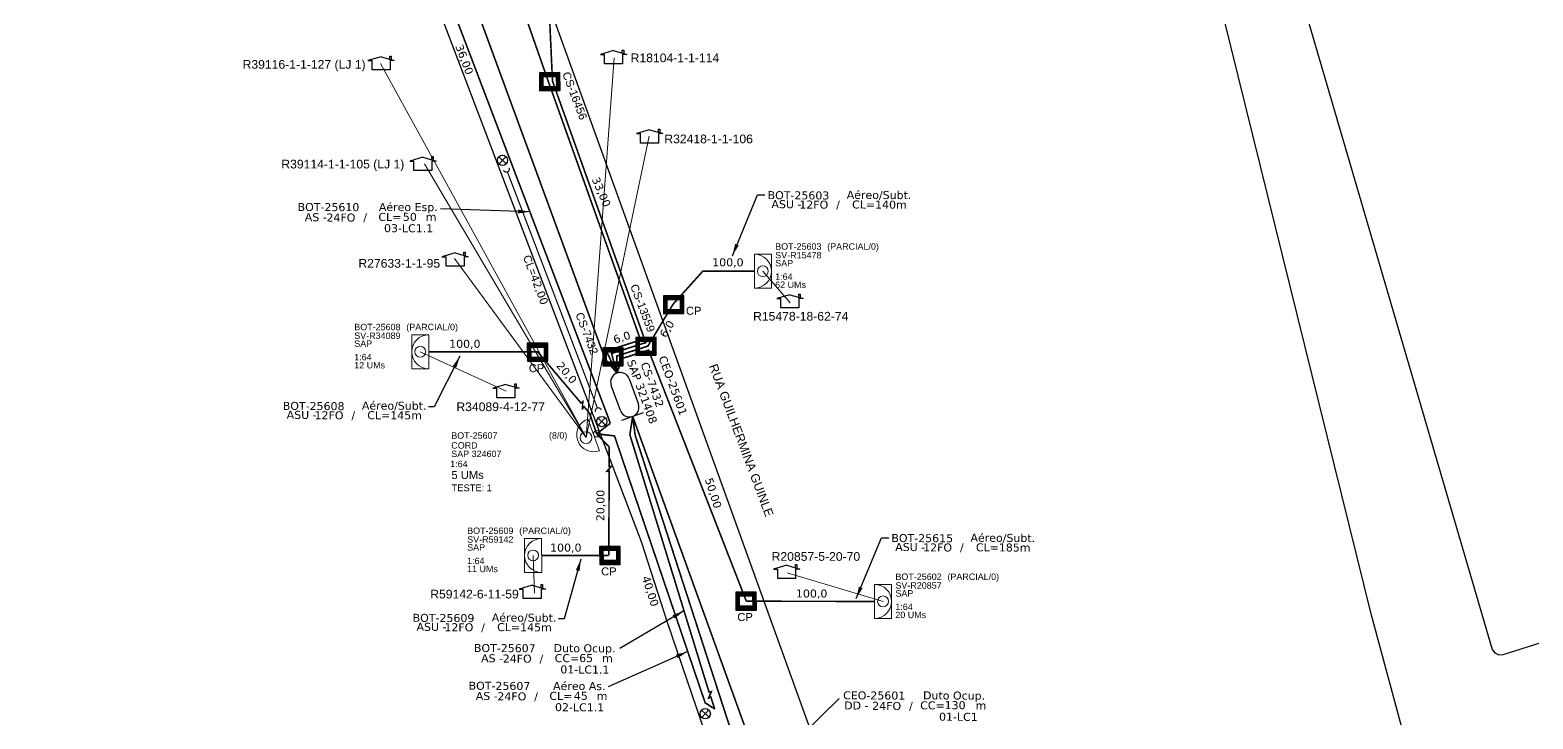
# Model space of a CAD drawing. Header units: millimetres. Extents: x 588718 to 589579, y 9715374 to 9716002.
# Drawn here: x 589070.6 to 589258.4, y 9715692.7 to 9715778.9 of the extents above; entities that cross this region are included whole.
import ezdxf
from ezdxf.enums import TextEntityAlignment as Align

# ---------------------------------------------------------------- set-up
doc = ezdxf.new("R2010")
doc.units = ezdxf.units.MM
for name, color, linetype in [('10.1-Caixas Subterrâneas', 5, 'Continuous'), ('20.4-CEOS', 1, 'Continuous'), ('20.5-CEO', 1, 'Continuous'), ('CAP a instalar', 1, 'Continuous'), ('celulas gpon', 7, 'Continuous'), ('DROP DE CLIENTE', 140, 'Continuous'), ('label_cabos', 7, 'Continuous'), ('locais legendas', 7, 'Continuous'), ('QUADRA', 7, 'Continuous'), ('Subida Lateral', 5, 'Continuous'), ('surveys', 7, 'Continuous'), ('surveys legendas', 7, 'Continuous')]:
    doc.layers.add(name, color=color, linetype=linetype)
for name, color, linetype, lineweight in [("20.0-LEGENDA DOS CDO'S", 1, 'Continuous', 0), ('20.1-CDO_INTERIOR', 1, 'Continuous', 0), ('20.2-CDO_POSTE', 1, 'Continuous', 5), ('20.6-CORDOALHA_SUPORTE', 7, 'Continuous', 25), ('CORDOALHA_SUPORTE', 7, 'Continuous', 25), ('Segmento Logradouro Texto', 238, 'Continuous', 0)]:
    doc.layers.add(name, color=color, linetype=linetype, lineweight=lineweight)
doc.styles.add('ARIAL', font='arial.ttf')
doc.styles.add('DIGICADE', font='arial.ttf')
doc.styles.add('ROMANS', font='arial.ttf')
doc.styles.add('siredit', font='verdana.ttf')
doc.styles.get("Standard").update_dxf_attribs({"font": 'arial.ttf'})
doc.linetypes.add('FENCELINE1', pattern='A,0.25,-0.1,[133,ltypeshp.shx,S=0.1,R=0,X=-0.1,Y=0],-0.1,1', length=1.45)
doc.dimstyles.new('ISO-25', dxfattribs={"dimtxt": 2.5, "dimasz": 2.5, "dimexe": 1.25, "dimexo": 0.625, "dimtad": 1, "dimtxsty": 'Standard', "dimcen": 2.5, "dimadec": 0, "dimazin": 0, "dimtfac": 1, "dimtmove": 0, "dimatfit": 3, "dimfxl": 0, "dimarcsym": 0})

# ---------------------------------------------------------------- blocks, each defined once
blk = doc.blocks.new('SURVEY_SURVEY')
for p, q in [((0, 0.0000152), (-0.0000151, 0.0000108)), ((-0.0000151, 0.0000108), (-0.0000104, 0.0000108)), ((-0.0000103, 0), (-0.0000103, 0.0000108)), ((0.0000103, 0), (-0.0000103, 0)), ((0, 0.0000152), (0.0000151, 0.0000108)), ((0.0000101, 0.0000159), (0.0000117, 0.0000159)), ((0.0000101, 0.0000123), (0.0000101, 0.0000159)), ((0.0000151, 0.0000108), (0.0000103, 0.0000108)), ((0.0000103, 0.0000108), (0.0000103, 0)), ((0.0000117, 0.0000159), (0.0000117, 0.0000119))]:
    blk.add_line(p, q)
blk = doc.blocks.new('CDOI_CT_ESQ')
at = {"layer": '20.1-CDO_INTERIOR', "color": 8, "lineweight": 18}
blk.add_lwpolyline([(-2.12, -2.13), (-2.12, 2.12), (0, 2.12), (0.01, -2.13)], close=True, dxfattribs=at)
blk.add_circle((-1.06, 0), 0.68, dxfattribs=at)
blk.add_arc((0.01, 0), 2.13, 90.0276, 270.0276, dxfattribs=at)
at = {"layer": "20.0-LEGENDA DOS CDO'S", "color": 8, "style": 'ARIAL'}
for tag, p in [('CDO_N', (-9.3, 2.69)), ('SURVEY', (-9.3, 1.6)), ('SAP', (-9.3, 0.61)), ('1:XX', (-9.31, -1.08)), ('UMS', (-9.31, -2.09))]:
    blk.add_attdef(tag, p, '', height=0.8, rotation=359.9724, dxfattribs=at)
blk.add_attdef('FIBRAS_UTILIZADAS', text='', height=0.8, rotation=359.9724, dxfattribs=at).set_placement((-1.59, 2.69), align=Align.CENTER)
blk = doc.blocks.new('CDOI_CT_DRT')
at = {"layer": '20.1-CDO_INTERIOR', "color": 8, "lineweight": 18}
blk.add_lwpolyline([(2.13, -2.13), (2.13, 2.12), (0, 2.12), (0, -2.13)], close=True, dxfattribs=at)
blk.add_circle((1.06, 0), 0.68, dxfattribs=at)
blk.add_arc((0, 0), 2.13, 269.9724, 89.9724, dxfattribs=at)
at = {"layer": "20.0-LEGENDA DOS CDO'S", "color": 8, "style": 'ARIAL'}
for tag, p in [('SURVEY', (2.61, 1.6)), ('CDO_N', (2.61, 2.69)), ('SAP', (2.61, 0.61)), ('1:XX', (2.6, -1.08)), ('UMS', (2.6, -2.09))]:
    blk.add_attdef(tag, p, '', height=0.8, rotation=359.9724, dxfattribs=at)
blk.add_attdef('FIBRAS_UTILIZADAS', text='', height=0.8, rotation=359.9724, dxfattribs=at).set_placement((10.32, 2.69), align=Align.CENTER)
blk = doc.blocks.new('*U7')
at = {"color": 0}
blk.add_line((2.14, -0.58), (-2.1, -0.68), dxfattribs=at)
for centre, radius in [((0, 0.38), 0.733), ((0.03, -1.03), 0.393)]:
    blk.add_circle(centre, radius, dxfattribs=at)
blk.add_arc((0.02, -0.63), 2.12, 1.3782, 181.3782, dxfattribs=at)
blk = doc.blocks.new('Inst CDOE-8 CAIXA DIST OPT CDOE 48F_8D C_SPL OPTAP')
at = {"layer": "20.0-LEGENDA DOS CDO'S", "color": 0, "style": 'ARIAL'}
for tag, p, height in [('FID', (0.12, 5.25), 0.8), ('SAP', (0.12, 2.96), 0.8), ('CORDOALHA', (0.12, 4.02), 0.8), ('1:XX', (-0.01, 1.7), 0.8), ('UMS', (0.14, 0.22), 1)]:
    blk.add_attdef(tag, p, '', height=height, rotation=0.118, dxfattribs=at)
at = {"layer": "20.0-LEGENDA DOS CDO'S", "color": 0}
for tag, p, style, flags in [('ID_ATIVIDADE', (0.12, 6.47), 'ARIAL', 3), ('FATOR', (7.92, 6.47), 'ARIAL', 1), ('QTDE', (0.23, -0.97), 'DIGICADE', 3)]:
    blk.add_attdef(tag, p, '', height=0.8, rotation=0.118, dxfattribs=dict(at, style=style, flags=flags))
at = {"layer": "20.0-LEGENDA DOS CDO'S", "color": 0, "style": 'ARIAL'}
blk.add_attdef('FIBRAS_UTILIZADAS', text='', height=0.8, rotation=0.118, dxfattribs=at).set_placement((13.48, 5.26), align=Align.CENTER)
blk = doc.blocks.new('Teste  FTTH')
at = {"color": 0, "lineweight": 0, "style": 'ROMANS'}
for tag, p in [('TESTE', (-2.3, -0.29)), ('QTDE', (0.21, -0.29))]:
    blk.add_attdef(tag, p, '', height=0.48, dxfattribs=at)
for tag, p, flags in [('FID', (-2.23, -1.25), 1), ('FATOR', (-2.23, -2.03), 3), ('ID_ATIVIDADE', (-2.23, -2.72), 3)]:
    blk.add_attdef(tag, p, '', height=0.48, dxfattribs=dict(at, flags=flags))
blk = doc.blocks.new('*U18')
at = {"layer": '20.5-CEO'}
for p, q in [((-1.56, 1.26), (1.8, 1.26)), ((1.8, -1.13), (-1.56, -1.13))]:
    blk.add_line(p, q, dxfattribs=at)
blk.add_lwpolyline([(3, -1.38), (3, 1.51)], dxfattribs=at)
for centre, start, end in [((-1.56, 0.07), 90, 270), ((1.8, 0.07), 270, 90)]:
    blk.add_arc(centre, 1.2, start, end, dxfattribs=at)
at = {"layer": '20.5-CEO', "color": 7, "style": 'siredit'}
for tag, p in [('LOCAL', (0.12, 4.23)), ('FID', (0.11, 5.61)), ('SAP', (0.12, 2.97)), ('FIBRAS_RESERVA', (0.12, -1.94))]:
    blk.add_attdef(tag, text='', height=1.01, dxfattribs=at).set_placement(p, align=Align.TOP_CENTER)
for tag, flags, p in [('ID_ATIVIDADE', 3, (0.11, -3.51)), ('FATOR', 1, (0.11, -4.82))]:
    blk.add_attdef(tag, text='', height=1.01, dxfattribs=dict(at, flags=flags)).set_placement(p, align=Align.TOP_CENTER)
at = {"layer": '20.5-CEO', "color": 7, "style": 'siredit', "flags": 3}
blk.add_attdef('QTDE', (-4.88, -7.06), '', height=1.01, dxfattribs=at)
blk = doc.blocks.new('*X0')
at = {"color": 0, "linetype": 'Continuous'}
for p, q in [((-1.25, 0.34099), (-0.49099, 1.1)), ((-1.25, 0.517767), (-0.667767, 1.1)), ((-1.25, 0.694544), (-0.844544, 1.1)), ((-1.25, 0.87132), (-1.02132, 1.1)), ((-1.25, 1.048097), (-1.198097, 1.1)), ((-1.25, 0.164214), (-0.8035, 0.610714)), ((-1.25, -0.012563), (-0.8035, 0.433937)), ((-1.25, -0.18934), (-0.8035, 0.25716)), ((-1.25, -0.366117), (-0.8035, 0.080383)), ((-0.789214, 0.625), (-0.314214, 1.1)), ((-0.612437, 0.625), (-0.137437, 1.1)), ((-0.43566, 0.625), (0.03934, 1.1)), ((-0.258883, 0.625), (0.216117, 1.1)), ((-0.082107, 0.625), (0.392893, 1.1)), ((0.09467, 0.625), (0.56967, 1.1)), ((0.271447, 0.625), (0.746447, 1.1)), ((0.448223, 0.625), (0.923223, 1.1)), ((0.625, 0.625), (1.1, 1.1)), ((0.801777, 0.625), (1.25, 1.073223)), ((0.8035, 0.449947), (1.25, 0.896447)), ((0.8035, 0.27317), (1.25, 0.71967)), ((0.8035, 0.096393), (1.25, 0.542893)), ((0.8035, -0.080383), (1.25, 0.366117)), ((0.8035, -0.25716), (1.25, 0.18934)), ((0.8035, -0.433937), (1.25, 0.012563)), ((-1.25, -0.542893), (-0.8035, -0.096393)), ((-1.25, -0.71967), (-0.8035, -0.27317)), ((-1.25, -0.896447), (-0.8035, -0.449947)), ((-1.25, -1.073223), (-0.801777, -0.625)), ((-1.1, -1.1), (-0.625, -0.625)), ((-0.923223, -1.1), (-0.448223, -0.625)), ((-0.746447, -1.1), (-0.271447, -0.625)), ((-0.56967, -1.1), (-0.09467, -0.625)), ((-0.392893, -1.1), (0.082107, -0.625)), ((-0.216117, -1.1), (0.258883, -0.625)), ((-0.03934, -1.1), (0.43566, -0.625)), ((0.137437, -1.1), (0.612437, -0.625)), ((0.314214, -1.1), (0.789214, -0.625)), ((0.49099, -1.1), (1.25, -0.34099)), ((0.667767, -1.1), (1.25, -0.517767)), ((0.8035, -0.610714), (1.25, -0.164214)), ((0.844544, -1.1), (1.25, -0.694544)), ((1.02132, -1.1), (1.25, -0.87132)), ((1.198097, -1.1), (1.25, -1.048097))]:
    blk.add_line(p, q, dxfattribs=at)
blk = doc.blocks.new('MANHOLE_MQ')
at = {"color": 0, "linetype": 'Continuous'}
for p, q in [((0.00000623, 0.00000569), (-0.00000627, 0.00000569)), ((-0.00000627, 0.00000569), (-0.00000627, -0.00000531)), ((-0.00000404, 0.00000331), (0.00000399, 0.00000331)), ((-0.00000404, -0.00000294), (-0.00000404, 0.00000331)), ((0.00000399, 0.00000331), (0.00000399, -0.00000294)), ((0.00000623, -0.00000531), (0.00000623, 0.00000569)), ((-0.00000627, -0.00000531), (0.00000623, -0.00000531)), ((0.00000399, -0.00000294), (-0.00000404, -0.00000294)), ((0.00000399, -0.00000294), (0.00000399, -0.00000294))]:
    blk.add_line(p, q, dxfattribs=at)
at = {"color": 0, "linetype": 'Continuous', "xscale": 5e-06, "yscale": 5e-06, "zscale": 1e-05}
blk.add_blockref('*X0', (-0.00000002, 0.00000019), dxfattribs=at)
blk = doc.blocks.new('A$C7D267BC9')
at = {"color": 1}
for p, q in [((1.49, 2.26), (2.67, 1.17)), ((2.63, 2.3), (1.53, 1.13))]:
    blk.add_line(p, q, dxfattribs=at)
blk.add_circle((2.08, 1.72), 0.803, dxfattribs=at)
blk = doc.blocks.new('Inst CB DT OCUP CFOA-SM-DD-G-24')
at = {"layer": 'label_cabos', "color": 0, "style": 'siredit'}
for tag, flags, p in [('ID_ATIVIDADE', 3, (1.31, 2.67)), ('FATOR', 1, (11.56, 2.55))]:
    blk.add_attdef(tag, text='', height=1, rotation=359.69, dxfattribs=dict(at, flags=flags)).set_placement(p, align=Align.MIDDLE_CENTER)
for tag, p in [('TIPO_CABO', (1.11, 0)), ('DESTINO_CABO', (3.13, 1.26)), ('CABO', (4.69, -0.05)), ('/', (7.71, -0.05)), ('LANCE', (10.41, 0.02)), ('TIPO_CABO', (13.11, 1.24)), ('UND', (16.46, 0)), ('FID', (13.65, -1.41))]:
    blk.add_attdef(tag, text='', height=1, rotation=359.69, dxfattribs=at).set_placement(p, align=Align.MIDDLE_CENTER)
blk.add_attdef('QTDE', (11.93, -0.45), '', height=1, rotation=359.69, dxfattribs=at)
blk = doc.blocks.new('LEGENDA DOS CABOS')
at = {"layer": 'label_cabos', "color": 0, "style": 'siredit'}
for tag, p in [('ID', (4.24, 1.63)), ('XX', (14.31, 1.67)), ('TIPO_CABO', (2.74, 0.52)), ('CABO', (6.16, 0.47)), ('/', (9.19, 0.47)), ('METROS', (14.36, 0.47))]:
    blk.add_attdef(tag, text='', height=1, rotation=359.69, dxfattribs=at).set_placement(p, align=Align.MIDDLE_CENTER)
blk = doc.blocks.new('Inst CB ESP CFOA-SM-AS-80-TS-24')
at = {"layer": 'label_cabos', "color": 0, "style": 'siredit'}
for tag, flags, p in [('ID_ATIVIDADE', 3, (1.31, 2.67)), ('FATOR', 1, (11.56, 2.55))]:
    blk.add_attdef(tag, text='', height=1, rotation=359.69, dxfattribs=dict(at, flags=flags)).set_placement(p, align=Align.MIDDLE_CENTER)
for tag, p in [('TIPO_CABO', (1.76, 0)), ('DESTINO_CABO', (3.13, 1.26)), ('CABO', (4.69, -0.05)), ('/', (7.71, -0.05)), ('LANCE', (10.81, 0)), ('TIPO_CABO', (13.11, 1.24)), ('UND', (15.96, 0)), ('FID', (13.15, -1.41))]:
    blk.add_attdef(tag, text='', height=1, rotation=359.69, dxfattribs=at).set_placement(p, align=Align.MIDDLE_CENTER)
blk.add_attdef('QTDE', (12.43, -0.47), '', height=1, rotation=359.69, dxfattribs=at)
blk = doc.blocks.new('Inst CB AS CFOA-SM-AS-80-TS-24')
at = {"layer": 'label_cabos', "color": 0, "style": 'siredit'}
for tag, flags, p in [('ID_ATIVIDADE', 3, (1.31, 2.67)), ('FATOR', 1, (11.56, 2.55))]:
    blk.add_attdef(tag, text='', height=1, rotation=359.69, dxfattribs=dict(at, flags=flags)).set_placement(p, align=Align.MIDDLE_CENTER)
for tag, p in [('TIPO_CABO', (1.76, 0)), ('DESTINO_CABO', (3.13, 1.26)), ('CABO', (4.69, -0.05)), ('/', (7.71, -0.05)), ('LANCE', (10.81, 0)), ('TIPO_CABO', (13.11, 1.24)), ('UND', (15.96, 0)), ('FID', (13.15, -1.41))]:
    blk.add_attdef(tag, text='', height=1, rotation=359.69, dxfattribs=at).set_placement(p, align=Align.MIDDLE_CENTER)
blk.add_attdef('QTDE', (12.43, -0.47), '', height=1, rotation=359.69, dxfattribs=at)
blk = doc.blocks.new('Inst CORD ALUMINIO 4.8 MM 3F(sem recursos)')
at = {"layer": '20.6-CORDOALHA_SUPORTE', "color": 0, "lineweight": 0, "style": 'ROMANS'}
blk.add_attdef('LANCE', text='', height=1, dxfattribs=at).set_placement((-0.54, -2.21), align=Align.RIGHT)
at = {"layer": '20.6-CORDOALHA_SUPORTE', "color": 0, "style": 'siredit'}
blk.add_attdef('QTDE', (-0.54, -2.21), '', height=1, rotation=359.69, dxfattribs=at)
at = {"layer": '20.6-CORDOALHA_SUPORTE', "color": 0, "lineweight": 0, "style": 'ROMANS'}
for tag, p, flags in [('FATOR', (-5.2, -4.44), 3), ('ID_ATIVIDADE', (-5.2, -6.67), 3), ('FID', (-5.2, -8.9), 1)]:
    blk.add_attdef(tag, p, '', height=1, dxfattribs=dict(at, flags=flags))
blk = doc.blocks.new('Inst CB DT OCUP CFOA-SM-AS-80-TS-24')
at = {"layer": 'label_cabos', "color": 0, "style": 'siredit'}
for tag, flags, p in [('ID_ATIVIDADE', 3, (1.31, 2.67)), ('FATOR', 1, (11.56, 2.55))]:
    blk.add_attdef(tag, text='', height=1, rotation=359.69, dxfattribs=dict(at, flags=flags)).set_placement(p, align=Align.MIDDLE_CENTER)
for tag, p in [('TIPO_CABO', (1.76, 0)), ('DESTINO_CABO', (3.13, 1.26)), ('CABO', (4.69, -0.05)), ('/', (7.71, -0.05)), ('LANCE', (10.91, 0)), ('TIPO_CABO', (13.11, 1.24)), ('UND', (15.96, 0)), ('FID', (13.15, -1.41))]:
    blk.add_attdef(tag, text='', height=1, rotation=359.69, dxfattribs=at).set_placement(p, align=Align.MIDDLE_CENTER)
blk.add_attdef('QTDE', (12.43, -0.47), '', height=1, rotation=359.69, dxfattribs=at)

msp = doc.modelspace()

# ---------------------------------------------------------------- linework, layer by layer
at = {"layer": 'CAP a instalar', "color": 8, "ltscale": 5, "const_width": 0.2}
for points in [[(589142.42, 9715737.77), (589097.39, 9715860.44)], [(589135.28, 9715772.6), (589119.77, 9715816.96), (589128.89, 9715820.09)], [(589143.9, 9715735.98), (589143.23, 9715738.44), (589147.51, 9715739.8), (589135.85, 9715772.51), (589135.17, 9715787.29)], [(589143.9, 9715735.98), (589142.58, 9715738.76), (589146.86, 9715740.12), (589135.28, 9715772.6)], [(589143.9, 9715735.98), (589143.88, 9715738.12), (589147.77, 9715739.36), (589150.92, 9715744.6), (589154.64, 9715748.73), (589161.08, 9715748.73)], [(589139.1, 9715732.61), (589133.99, 9715738.66), (589120.39, 9715738.66)], [(589143.9, 9715735.98), (589144.55, 9715737.81), (589147.85, 9715738.86), (589160.08, 9715707.45)], [(589143.9, 9715735.98), (589142.42, 9715737.77)], [(589140.48, 9715730.97), (589140.13, 9715731.39)], [(589141.37, 9715728.39), (589140.48, 9715730.97)], [(589145.87, 9715730.58), (589146.18, 9715728.23)], [(589141.37, 9715728.39), (589142.94, 9715726.74)], [(589146.18, 9715728.23), (589158.36, 9715690.65)], [(589142.93, 9715724.82), (589142.94, 9715726.74)], [(589142.89, 9715713.18), (589142.93, 9715723.22)], [(589142.89, 9715713.18), (589134.49, 9715713.18)], [(589160.08, 9715707.45), (589160.08, 9715707.45), (589176.1, 9715707.43)]]:
    msp.add_lwpolyline(points, dxfattribs=at)
at = {"layer": 'CAP a instalar', "linetype": 'FENCELINE1', "ltscale": 3, "const_width": 0.2}
for points in [[(589142.82, 9715730.43), (589130.41, 9715763.03), (589120.77, 9715788.38), (589111.62, 9715812.73), (589104.44, 9715832.22), (589095.72, 9715855.2)], [(589156.14, 9715693.97), (589154.93, 9715694.75), (589143.6, 9715728.13)], [(589145.52, 9715728.28), (589155.28, 9715696.52)]]:
    msp.add_lwpolyline(points, dxfattribs=at)
at = {"layer": 'CAP a instalar', "ltscale": 5, "const_width": 0.2}
for points in [[(589143.07, 9715729.7), (589141.37, 9715728.39)], [(589145.87, 9715730.58), (589164.52, 9715678.96), (589177.25, 9715655.21)], [(589141.37, 9715728.39), (589143.6, 9715728.13)]]:
    msp.add_lwpolyline(points, dxfattribs=at)
at = {"layer": 'CAP a instalar', "linetype": 'FENCELINE1', "ltscale": 5, "const_width": 0.2}
for points in [[(589143.07, 9715729.7), (589142.82, 9715730.43)], [(589145.87, 9715730.58), (589145.52, 9715728.28)], [(589155.79, 9715695), (589156.14, 9715693.97)]]:
    msp.add_lwpolyline(points, dxfattribs=at)
at = {"layer": 'CORDOALHA_SUPORTE', "ltscale": 5, "const_width": 0.15}
for points in [[(589129.72, 9715761.35, 1), (589130.42, 9715761.65)], [(589141.22, 9715731.15, -1), (589141.94, 9715731.38)]]:
    msp.add_lwpolyline(points, format="xyb", dxfattribs=at)
msp.add_lwpolyline([(589141.46, 9715731.63), (589130.22, 9715761.15)], dxfattribs=at)
at = {"layer": 'DROP DE CLIENTE', "lineweight": 0}
for points in [[(589114.35, 9715774.7), (589140.05, 9715727.91)], [(589143.57, 9715775.42), (589140.05, 9715727.91), (589147.93, 9715765.62)], [(589119.84, 9715762.15), (589140.05, 9715727.91), (589123.59, 9715750.3)], [(589162.14, 9715748.73), (589165.54, 9715744.78)], [(589119.33, 9715738.66), (589130.07, 9715733.74)], [(589133.43, 9715713.18), (589133.61, 9715708.46)], [(589177.17, 9715707.43), (589165.2, 9715711.02)]]:
    msp.add_lwpolyline(points, dxfattribs=at)
at = {"layer": 'QUADRA'}
for points in [[(589258.72, 9715991.52), (589255.64, 9715991.64), (589253.74, 9715991.58), (589198.28, 9715989.43), (589193.97, 9715989.48), (589181.19, 9715988.7), (589180.71, 9715988.45), (589180.41, 9715988.03), (589180.39, 9715987.52), (589195.25, 9715916.92), (589206.4, 9715869.78), (589212.01, 9715845.43), (589224.96, 9715798.3), (589253.31, 9715701.41), (589253.62, 9715700.98), (589254.11, 9715700.76), (589254.66, 9715700.79), (589290.47, 9715712.08)], [(589258.72, 9715991.52), (589255.64, 9715991.64), (589253.74, 9715991.58), (589198.28, 9715989.43), (589193.97, 9715989.48), (589181.19, 9715988.7), (589180.71, 9715988.45), (589180.41, 9715988.03), (589180.39, 9715987.52), (589195.25, 9715916.92), (589206.4, 9715869.78), (589212.01, 9715845.43), (589224.96, 9715798.3), (589253.31, 9715701.41), (589253.62, 9715700.98), (589254.11, 9715700.76), (589254.66, 9715700.79), (589290.47, 9715712.08)], [(589163.62, 9715665.45), (589150.21, 9715704.8), (589146.97, 9715714.87), (589113.79, 9715802.22)]]:
    msp.add_lwpolyline(points, dxfattribs=at)
msp.add_lwpolyline([(589070.56, 9715969.97), (589089.89, 9715903.11), (589127.01, 9715805.26), (589179.34, 9715660.12), (589179.68, 9715659.71), (589180.18, 9715659.52), (589180.72, 9715659.59), (589243.64, 9715683.63), (589243.93, 9715684.06), (589243.93, 9715684.57), (589238.23, 9715705.72), (589206.73, 9715833.24), (589180.6, 9715922.18), (589170.61, 9715964.17), (589166.88, 9715978.35), (589166.47, 9715978.7), (589165.93, 9715978.8), (589135.02, 9715975.99), (589109.76, 9715974.22), (589088.59, 9715972.48), (589071.38, 9715970.99), (589070.85, 9715970.9), (589070.56, 9715969.97)], close=True, dxfattribs=at)
msp.add_lwpolyline([(589070.56, 9715969.97), (589089.89, 9715903.11), (589127.01, 9715805.26), (589179.34, 9715660.12), (589179.68, 9715659.71), (589180.18, 9715659.52), (589180.72, 9715659.59), (589243.64, 9715683.63), (589243.93, 9715684.06), (589243.93, 9715684.57), (589238.23, 9715705.72), (589206.73, 9715833.24), (589180.6, 9715922.18), (589170.61, 9715964.17), (589166.88, 9715978.35), (589166.47, 9715978.7), (589165.93, 9715978.8), (589135.02, 9715975.99), (589109.76, 9715974.22), (589088.59, 9715972.48), (589071.38, 9715970.99), (589070.85, 9715970.9), (589070.56, 9715969.97)], close=True, dxfattribs=at)
at = {"layer": 'Subida Lateral', "color": 5, "const_width": 0.2}
for points in [[(589139.1, 9715732.61), (589139.42, 9715732.23), (589139.63, 9715732.41), (589139.61, 9715731.57), (589139.81, 9715731.76), (589140.13, 9715731.39)], [(589142.93, 9715724.82), (589142.93, 9715724.32), (589143.21, 9715724.32), (589142.65, 9715723.7), (589142.93, 9715723.71), (589142.93, 9715723.22)], [(589155.28, 9715696.52), (589155.44, 9715696.05), (589155.7, 9715696.14), (589155.37, 9715695.36), (589155.63, 9715695.47), (589155.79, 9715695)]]:
    msp.add_lwpolyline(points, dxfattribs=at)

# ---------------------------------------------------------------- block references
at = {"xscale": 0.8, "yscale": 0.8, "zscale": 0.8}
for p in [(589127.94, 9715761.22), (589140.35, 9715728.55), (589153.28, 9715692.01)]:
    msp.add_blockref('A$C7D267BC9', p, dxfattribs=at)
at = {"color": 2, "lineweight": 0}
ref = msp.add_blockref('Inst CB ESP CFOA-SM-AS-80-TS-24', (589104.72, 9715755.48), dxfattribs=dict(at, rotation=0.1315642785740555))
ref.add_attrib('DESTINO_CABO', 'BOT-25610', dxfattribs={"layer": 'label_cabos', "color": 0, "height": 1, "rotation": 359.8216, "style": 'siredit'}).set_placement((589107.85, 9715756.75), align=Align.MIDDLE_CENTER)
ref.add_attrib('TIPO_CABO', 'Aéreo Esp.', dxfattribs={"layer": 'label_cabos', "color": 0, "height": 1, "rotation": 359.8216, "style": 'siredit'}).set_placement((589117.83, 9715756.75), align=Align.MIDDLE_CENTER)
ref.add_attrib('CABO', '24FO', dxfattribs={"layer": 'label_cabos', "color": 0, "height": 1, "rotation": 359.8216, "style": 'siredit'}).set_placement((589109.41, 9715755.44), align=Align.MIDDLE_CENTER)
ref.add_attrib('/', '/', dxfattribs={"layer": 'label_cabos', "color": 0, "height": 1, "rotation": 359.8216, "style": 'siredit'}).set_placement((589112.43, 9715755.45), align=Align.MIDDLE_CENTER)
ref.add_attrib('TIPO_CABO', 'AS - ', dxfattribs={"layer": 'label_cabos', "color": 0, "height": 1, "rotation": 359.8216, "style": 'siredit'}).set_placement((589106.48, 9715755.48), align=Align.MIDDLE_CENTER)
ref.add_attrib('FID', '03-LC1.1', dxfattribs={"layer": 'label_cabos', "color": 0, "height": 1, "rotation": 359.8216, "style": 'siredit'}).set_placement((589117.87, 9715754.1), align=Align.MIDDLE_CENTER)
ref.add_attrib('LANCE', 'CL=', dxfattribs={"layer": 'label_cabos', "color": 0, "height": 1, "rotation": 359.8216, "style": 'siredit'}).set_placement((589115.53, 9715755.51), align=Align.MIDDLE_CENTER)
ref.add_attrib('QTDE', '50', (589117.15, 9715755.03), dxfattribs={"layer": 'label_cabos', "color": 0, "height": 1, "rotation": 359.8216, "style": 'siredit'})
ref.add_attrib('UND', 'm', dxfattribs={"layer": 'label_cabos', "color": 0, "height": 1, "rotation": 359.8216, "style": 'siredit'}).set_placement((589120.68, 9715755.52), align=Align.MIDDLE_CENTER)
for p, values in [((589162.35, 9715756.59), {'ID': 'BOT-25603', 'CABO': '12FO', 'METROS': 'CL=140m', 'XX': 'Aéreo/Subt.', '/': '/', 'TIPO_CABO': 'ASU -'}), ((589101.76, 9715730.24), {'ID': 'BOT-25608', 'CABO': '12FO', 'METROS': 'CL=145m', 'XX': 'Aéreo/Subt.', '/': '/', 'TIPO_CABO': 'ASU -'}), ((589177.82, 9715713.71), {'ID': 'BOT-25615', 'CABO': '12FO', 'METROS': 'CL=185m', 'XX': 'Aéreo/Subt.', '/': '/', 'TIPO_CABO': 'ASU -'}), ((589117.99, 9715703.73), {'ID': 'BOT-25609', 'CABO': '12FO', 'METROS': 'CL=145m', 'XX': 'Aéreo/Subt.', '/': '/', 'TIPO_CABO': 'ASU -'})]:
    msp.add_blockref('LEGENDA DOS CABOS', p, dxfattribs=at).add_auto_attribs(values)
at = {"color": 0, "lineweight": 0, "rotation": 290.8432581549266}
msp.add_blockref('Inst CORD ALUMINIO 4.8 MM 3F(sem recursos)', (589135.32, 9715748.37), dxfattribs=at).add_auto_attribs({'QTDE': '42,00', 'LANCE': 'CL='})
at = {"color": 2, "lineweight": 0}
ref = msp.add_blockref('Inst CB DT OCUP CFOA-SM-AS-80-TS-24', (589126.76, 9715700.33), dxfattribs=at)
ref.add_attrib('DESTINO_CABO', 'BOT-25607', dxfattribs={"layer": 'label_cabos', "color": 0, "height": 1, "rotation": 359.69, "style": 'siredit'}).set_placement((589129.89, 9715701.59), align=Align.MIDDLE_CENTER)
ref.add_attrib('CABO', '24FO', dxfattribs={"layer": 'label_cabos', "color": 0, "height": 1, "rotation": 359.69, "style": 'siredit'}).set_placement((589131.44, 9715700.28), align=Align.MIDDLE_CENTER)
ref.add_attrib('TIPO_CABO', 'Duto Ocup.', dxfattribs={"layer": 'label_cabos', "color": 0, "height": 1, "rotation": 359.69, "style": 'siredit'}).set_placement((589139.86, 9715701.57), align=Align.MIDDLE_CENTER)
ref.add_attrib('/', '/', dxfattribs={"layer": 'label_cabos', "color": 0, "height": 1, "rotation": 359.69, "style": 'siredit'}).set_placement((589134.47, 9715700.28), align=Align.MIDDLE_CENTER)
ref.add_attrib('TIPO_CABO', 'AS - ', dxfattribs={"layer": 'label_cabos', "color": 0, "height": 1, "rotation": 359.69, "style": 'siredit'}).set_placement((589128.52, 9715700.32), align=Align.MIDDLE_CENTER)
ref.add_attrib('FID', '01-LC1.1', dxfattribs={"layer": 'label_cabos', "color": 0, "height": 1, "rotation": 359.69, "style": 'siredit'}).set_placement((589139.9, 9715698.91), align=Align.MIDDLE_CENTER)
ref.add_attrib('LANCE', 'CC=', dxfattribs={"layer": 'label_cabos', "color": 0, "height": 1, "rotation": 359.69, "style": 'siredit'}).set_placement((589137.66, 9715700.33), align=Align.MIDDLE_CENTER)
ref.add_attrib('QTDE', '65', (589139.18, 9715699.85), dxfattribs={"layer": 'label_cabos', "color": 0, "height": 1, "rotation": 359.69, "style": 'siredit'})
ref.add_attrib('UND', 'm', dxfattribs={"layer": 'label_cabos', "color": 0, "height": 1, "rotation": 359.69, "style": 'siredit'}).set_placement((589142.72, 9715700.33), align=Align.MIDDLE_CENTER)
ref = msp.add_blockref('Inst CB AS CFOA-SM-AS-80-TS-24', (589126.09, 9715695.61), dxfattribs=at)
ref.add_attrib('DESTINO_CABO', 'BOT-25607', dxfattribs={"layer": 'label_cabos', "color": 0, "height": 1, "rotation": 359.69, "style": 'siredit'}).set_placement((589129.22, 9715696.87), align=Align.MIDDLE_CENTER)
ref.add_attrib('TIPO_CABO', 'Aéreo As.', dxfattribs={"layer": 'label_cabos', "color": 0, "height": 1, "rotation": 359.69, "style": 'siredit'}).set_placement((589139.2, 9715696.85), align=Align.MIDDLE_CENTER)
ref.add_attrib('CABO', '24FO', dxfattribs={"layer": 'label_cabos', "color": 0, "height": 1, "rotation": 359.69, "style": 'siredit'}).set_placement((589130.77, 9715695.56), align=Align.MIDDLE_CENTER)
ref.add_attrib('/', '/', dxfattribs={"layer": 'label_cabos', "color": 0, "height": 1, "rotation": 359.69, "style": 'siredit'}).set_placement((589133.8, 9715695.56), align=Align.MIDDLE_CENTER)
ref.add_attrib('TIPO_CABO', 'AS - ', dxfattribs={"layer": 'label_cabos', "color": 0, "height": 1, "rotation": 359.69, "style": 'siredit'}).set_placement((589127.85, 9715695.6), align=Align.MIDDLE_CENTER)
ref.add_attrib('FID', '02-LC1.1', dxfattribs={"layer": 'label_cabos', "color": 0, "height": 1, "rotation": 359.69, "style": 'siredit'}).set_placement((589139.24, 9715694.19), align=Align.MIDDLE_CENTER)
ref.add_attrib('LANCE', 'CL=', dxfattribs={"layer": 'label_cabos', "color": 0, "height": 1, "rotation": 359.69, "style": 'siredit'}).set_placement((589136.9, 9715695.61), align=Align.MIDDLE_CENTER)
ref.add_attrib('QTDE', '45', (589138.52, 9715695.13), dxfattribs={"layer": 'label_cabos', "color": 0, "height": 1, "rotation": 359.69, "style": 'siredit'})
ref.add_attrib('UND', 'm', dxfattribs={"layer": 'label_cabos', "color": 0, "height": 1, "rotation": 359.69, "style": 'siredit'}).set_placement((589142.05, 9715695.61), align=Align.MIDDLE_CENTER)
ref = msp.add_blockref('Inst CB DT OCUP CFOA-SM-DD-G-24', (589172.93, 9715694.41), dxfattribs=at)
ref.add_attrib('DESTINO_CABO', 'CEO-25601', dxfattribs={"layer": 'label_cabos', "color": 0, "height": 1, "rotation": 359.69, "style": 'siredit'}).set_placement((589176.06, 9715695.67), align=Align.MIDDLE_CENTER)
ref.add_attrib('TIPO_CABO', 'Duto Ocup.', dxfattribs={"layer": 'label_cabos', "color": 0, "height": 1, "rotation": 359.69, "style": 'siredit'}).set_placement((589186.04, 9715695.66), align=Align.MIDDLE_CENTER)
ref.add_attrib('/', '/', dxfattribs={"layer": 'label_cabos', "color": 0, "height": 1, "rotation": 359.69, "style": 'siredit'}).set_placement((589180.65, 9715694.36), align=Align.MIDDLE_CENTER)
ref.add_attrib('FID', '01-LC1', dxfattribs={"layer": 'label_cabos', "color": 0, "height": 1, "rotation": 359.69, "style": 'siredit'}).set_placement((589186.58, 9715693), align=Align.MIDDLE_CENTER)
ref.add_attrib('LANCE', 'CC=', dxfattribs={"layer": 'label_cabos', "color": 0, "height": 1, "rotation": 359.69, "style": 'siredit'}).set_placement((589183.34, 9715694.43), align=Align.MIDDLE_CENTER)
ref.add_attrib('UND', 'm', dxfattribs={"layer": 'label_cabos', "color": 0, "height": 1, "rotation": 359.69, "style": 'siredit'}).set_placement((589189.4, 9715694.41), align=Align.MIDDLE_CENTER)
ref.add_attrib('CABO', '24FO', dxfattribs={"layer": 'label_cabos', "color": 0, "height": 1, "rotation": 359.69, "style": 'siredit'}).set_placement((589177.62, 9715694.36), align=Align.MIDDLE_CENTER)
ref.add_attrib('TIPO_CABO', 'DD - ', dxfattribs={"layer": 'label_cabos', "color": 0, "height": 1, "rotation": 359.69, "style": 'siredit'}).set_placement((589174.04, 9715694.41), align=Align.MIDDLE_CENTER)
ref.add_attrib('QTDE', '130', (589184.86, 9715693.96), dxfattribs={"layer": 'label_cabos', "color": 0, "height": 1, "rotation": 359.69, "style": 'siredit'})
at = {"layer": '10.1-Caixas Subterrâneas', "color": 30, "xscale": 204664.034759142, "yscale": 204664.0347591411, "zscale": 204664.0347591413, "rotation": 180.4029588641664}
for p in [(589135.5, 9715772.47), (589150.99, 9715744.58), (589147.53, 9715739.38), (589133.98, 9715738.63), (589143.41, 9715738.05), (589143.02, 9715713.22), (589160.04, 9715707.51)]:
    msp.add_blockref('MANHOLE_MQ', p, dxfattribs=at)
at = {"layer": "20.0-LEGENDA DOS CDO'S", "lineweight": 0}
msp.add_blockref('Inst CDOE-8 CAIXA DIST OPT CDOE 48F_8D C_SPL OPTAP', (589123.08, 9715722.52), dxfattribs=at).add_auto_attribs({'FID': 'BOT-25607', 'CORDOALHA': 'CORD', 'SAP': 'SAP 324607', '1:XX': '1:64', 'UMS': '5 UMs', 'FIBRAS_UTILIZADAS': '(8/0)'})
at = {"layer": "20.0-LEGENDA DOS CDO'S", "lineweight": 0, "xscale": 1.750499999999907, "yscale": 1.750499999999988, "zscale": 1.750499999999999, "rotation": 3.12679769155e-05}
msp.add_blockref('Teste  FTTH', (589127.25, 9715721.72), dxfattribs=at).add_auto_attribs({'TESTE': 'TESTE:', 'QTDE': '1'})
at = {"layer": '20.1-CDO_INTERIOR'}
for name, p, values in [('CDOI_CT_DRT', (589161.08, 9715748.73), {'CDO_N': 'BOT-25603', 'FIBRAS_UTILIZADAS': '             (PARCIAL/0)', 'SURVEY': 'SV-R15478', 'SAP': 'SAP', '1:XX': '1:64', 'UMS': '62 UMs'}), ('CDOI_CT_ESQ', (589120.38, 9715738.66), {'CDO_N': 'BOT-25608', 'FIBRAS_UTILIZADAS': '             (PARCIAL/0)', 'SURVEY': 'SV-R34089', 'SAP': 'SAP', '1:XX': '1:64', 'UMS': '12 UMs'}), ('CDOI_CT_ESQ', (589134.49, 9715713.18), {'CDO_N': 'BOT-25609', 'FIBRAS_UTILIZADAS': '             (PARCIAL/0)', 'SURVEY': 'SV-R59142', 'SAP': 'SAP', '1:XX': '1:64', 'UMS': '11 UMs'}), ('CDOI_CT_DRT', (589176.1, 9715707.43), {'CDO_N': 'BOT-25602', 'FIBRAS_UTILIZADAS': '             (PARCIAL/0)', 'SURVEY': 'SV-R20857', 'SAP': 'SAP', '1:XX': '1:64', 'UMS': '20 UMs'})]:
    msp.add_blockref(name, p, dxfattribs=at).add_auto_attribs(values)
at = {"layer": '20.2-CDO_POSTE', "xscale": -1, "rotation": 111.2177414102885}
msp.add_blockref('*U7', (589140.4, 9715728.05), dxfattribs=at)
at = {"layer": '20.5-CEO', "color": 0, "lineweight": 0}
ref = msp.add_blockref('*U18', (589144.78, 9715733.37), dxfattribs=dict(at, rotation=290.0952075202312))
ref.add_attrib('LOCAL', 'CS-7432', dxfattribs={"color": 7, "height": 1.014, "rotation": 290.0952, "style": 'siredit'}).set_placement((589148.8, 9715734.71), align=Align.TOP_CENTER)
ref.add_attrib('SAP', 'SAP 321408', dxfattribs={"color": 7, "height": 1.014, "rotation": 290.0952, "style": 'siredit'}).set_placement((589147.54, 9715733.84), align=Align.TOP_CENTER)
ref.add_attrib('FID', 'CEO-25601', dxfattribs={"layer": '20.4-CEOS', "color": 7, "height": 1.01, "rotation": 290.0952, "style": 'siredit'}).set_placement((589151.39, 9715734.59), align=Align.TOP_CENTER)
at = {"layer": 'surveys', "color": 151, "xscale": 108778.3616383397, "yscale": 108778.3616887024, "zscale": 108778.3616438893}
for p in [(589143.48, 9715774.66), (589114.43, 9715773.9), (589147.99, 9715764.76), (589119.66, 9715761.33), (589123.68, 9715749.37)]:
    msp.add_blockref('SURVEY_SURVEY', p, dxfattribs=at)
at = {"layer": 'surveys', "color": 255, "xscale": 108778.3616383397, "yscale": 108778.3616887024, "zscale": 108778.3616438893}
for p in [(589165.52, 9715744.13), (589130.03, 9715732.91), (589165.12, 9715710.3), (589133.32, 9715707.8)]:
    msp.add_blockref('SURVEY_SURVEY', p, dxfattribs=at)

# ---------------------------------------------------------------- texts
at = {"layer": 'celulas gpon', "style": 'siredit'}
for s, rotation, p in [('36,00', 290.7987, (589123.68, 9715776.87)), ('33,00', 293.0343, (589140.74, 9715760.25)), ('6,0', 59.022, (589150.02, 9715740.32)), ('6,0', 17.6119, (589143.63, 9715739.66)), ('20,0', 310.1744, (589136.27, 9715736.88)), ('50,00', 287.8779, (589154.88, 9715722.7)), ('20,00', 89.8224, (589142.33, 9715717.46)), ('40,00', 287.8779, (589147.01, 9715710.43))]:
    msp.add_text(s, height=1, rotation=rotation, dxfattribs=at).set_placement(p)
for p in [(589155.81, 9715749.34), (589122.93, 9715739.15), (589135.55, 9715713.66), (589166.28, 9715707.92)]:
    msp.add_text('100,0', height=1, dxfattribs=at).set_placement(p)
at = {"layer": 'locais legendas', "color": 30}
for s, p in [('CS-16456', (589137.05, 9715773.43)), ('CS-13559', (589145.54, 9715746.88)), ('CS-7432', (589138.7, 9715743.35))]:
    msp.add_text(s, height=1, rotation=290.8433, dxfattribs=at).set_placement(p)
for p in [(589152.53, 9715743.28), (589132.89, 9715736.1), (589141.93, 9715710.69), (589158.95, 9715704.98)]:
    msp.add_text('CP', height=1, dxfattribs=at).set_placement(p)
at = {"layer": 'Segmento Logradouro Texto', "color": 5, "linetype": 'Continuous', "insert": (589156.41, 9715737.26), "char_height": 1.0878, "width": 20.5677, "attachment_point": 1, "rotation": 290.5287, "style": 'DIGICADE'}
msp.add_mtext('RUA GUILHERMINA GUINLE', dxfattribs=at)
at = {"layer": 'surveys legendas', "color": 0}
for s, p in [('R18104-1-1-114', (589145.62, 9715774.87)), ('R39116-1-1-127 (LJ 1)', (589097.12, 9715774.05)), ('R32418-1-1-106', (589149.83, 9715764.73)), ('R39114-1-1-105 (LJ 1)', (589101.96, 9715761.58)), ('R27633-1-1-95', (589111.59, 9715749.17))]:
    msp.add_text(s, height=1.0878, dxfattribs=at).set_placement(p)
at = {"layer": 'surveys legendas', "color": 2}
msp.add_text('R15478-18-62-74', height=1.0878, dxfattribs=at).set_placement((589160.92, 9715742.55))
at = {"layer": 'surveys legendas', "color": 3}
for s, p in [('R34089-4-12-77', (589123.84, 9715731.23)), ('R20857-5-20-70', (589163.24, 9715712.51)), ('R59142-6-11-59', (589120.57, 9715707.8))]:
    msp.add_text(s, height=1.0878, dxfattribs=at).set_placement(p)

# ---------------------------------------------------------------- leaders
at = {"color": 2, "lineweight": 0}
for points, override in [([(589158.33, 9715750.67), (589161.49, 9715758.27), (589162.4, 9715758.27)], {"dimasz": 1.5, "dimtad": 0}), ([(589133.02, 9715756.15), (589121.85, 9715756.54)], {"dimasz": 1.5, "dimtad": 0}), ([(589124.28, 9715738.09), (589121.07, 9715731.75), (589120.37, 9715731.75)], {"dimasz": 1.5, "dimtad": 0}), ([(589173.8, 9715707.79), (589176.96, 9715715.39), (589177.87, 9715715.39)], {"dimasz": 1.5, "dimtad": 0}), ([(589139.41, 9715712.73), (589137.29, 9715705.24), (589136.6, 9715705.24)], {"dimasz": 1.5, "dimtad": 0}), ([(589152.28, 9715706.26), (589144.26, 9715701.56)], {"dimasz": 1.5, "dimtad": 0}), ([(589152.75, 9715701.16), (589142.8, 9715696.74)], {"dimasz": 1.5, "dimtad": 0}), ([(589162.66, 9715686.48), (589171.69, 9715695.28)], {"dimasz": 1.5, "dimgap": 0.625, "dimtad": 0})]:
    msp.add_leader(points, dimstyle='ISO-25', override=override, dxfattribs=at)

doc.saveas('drawing.dxf')
